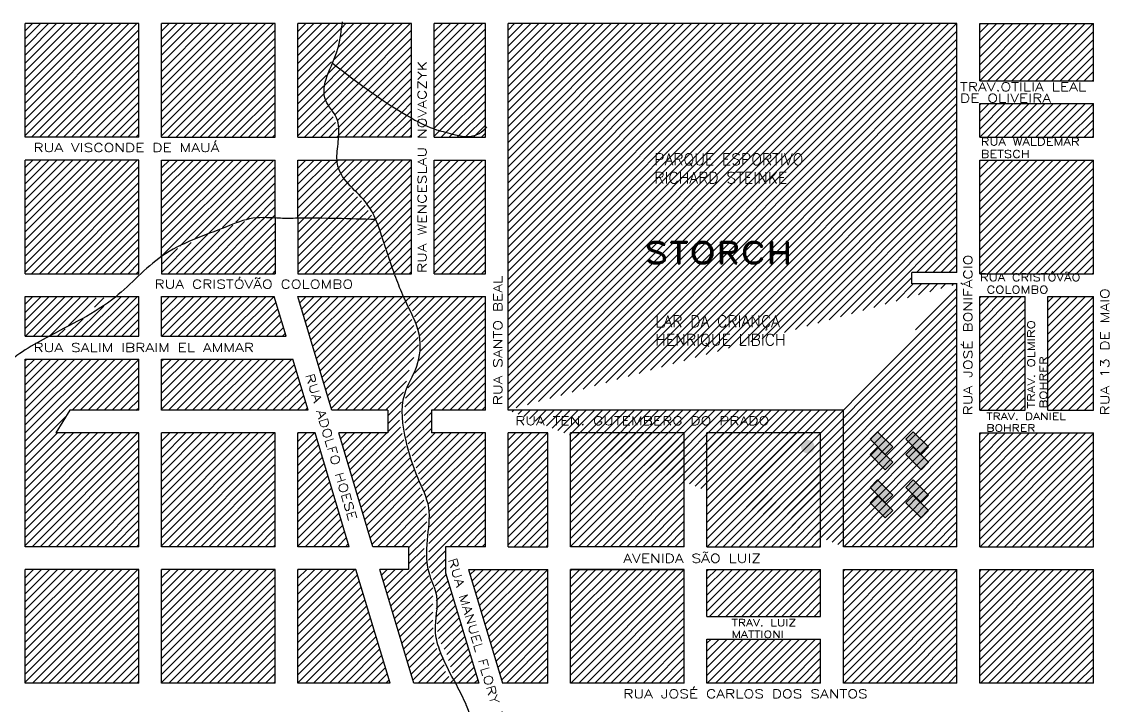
# Model space of a CAD drawing. Extents: x 15348.6 to 15438.1, y 2292.7 to 2368.6.
# Drawn here: x 15385.72 to 15395.29, y 2354.27 to 2360.28 of the extents above; entities that cross this region are included whole.
import ezdxf

# ---------------------------------------------------------------- set-up
doc = ezdxf.new("R2010")
doc.units = 0
doc.header["$LTSCALE"] = 2
doc.header["$MEASUREMENT"] = 0
doc.linetypes.add('DASHDOT2', pattern=[0.5, 0.25, -0.125, 0, -0.125])
doc.layers.get('0').update_dxf_attribs({"linetype": 'CONTINUOUS', "lineweight": 30})
for name, color, linetype, lineweight in [('06', 7, 'CONTINUOUS', 30), ('BOAVISTA', 140, 'CONTINUOUS', 30), ('Hidro', 5, 'CONTINUOUS', 30), ('IMÓVEIS', 7, 'CONTINUOUS', 30), ('NOVOLESTE', 100, 'CONTINUOUS', 30), ('PENHA', 40, 'CONTINUOUS', 30), ('SAOGERALDO', 1, 'CONTINUOUS', 30), ('SAOJOSE', 241, 'CONTINUOUS', 30), ('STORCH', 40, 'CONTINUOUS', 30), ('TANCREDONEVES', 254, 'CONTINUOUS', 30)]:
    doc.layers.add(name, color=color, linetype=linetype, lineweight=lineweight)
doc.styles.get("Standard").update_dxf_attribs({"font": 'romand.shx'})

msp = doc.modelspace()

# ---------------------------------------------------------------- hatches: boundary and pattern name
at = {"layer": 'BOAVISTA', "linetype": 'Continuous'}
h = msp.add_hatch(dxfattribs=at)
h.set_pattern_fill('ANSI31', color=256, scale=0.4, style=0)
h.paths.add_polyline_path([(15387.9453, 2360.2669), (15386.9453, 2360.2669), (15386.9453, 2359.2669), (15387.9453, 2359.2669)])
h.paths.add_polyline_path([(15385.5453, 2360.2669), (15385.0953, 2360.2669), (15385.0953, 2359.2669), (15385.5453, 2359.2669)])
h.paths.add_polyline_path([(15386.7453, 2360.2669), (15385.7453, 2360.2669), (15385.7453, 2359.2669), (15386.7453, 2359.2669)])
h = msp.add_hatch(dxfattribs=at)
h.set_pattern_fill('ANSI31', color=256, scale=0.4, style=0)
h.paths.add_polyline_path([(15388.1453, 2359.2669), (15388.5044, 2359.2669), (15388.4933, 2359.3622), (15388.4461, 2359.4659), (15388.3895, 2359.5791), (15388.3706, 2359.6262), (15388.3706, 2359.7488), (15388.4367, 2359.909), (15388.4839, 2360.0787), (15388.536, 2360.2669), (15388.1453, 2360.2669)])
h = msp.add_hatch(dxfattribs=at)
h.set_pattern_fill('ANSI31', color=256, scale=0.4, style=0)
h.paths.add_polyline_path([(15386.7453, 2359.0669), (15385.7453, 2359.0669), (15385.7453, 2358.0669), (15386.7453, 2358.0669)])
h = msp.add_hatch(dxfattribs=at)
h.set_pattern_fill('ANSI31', color=256, scale=0.4, style=0)
h.paths.add_polyline_path([(15386.9453, 2359.0669), (15387.9453, 2359.0669), (15387.9458, 2358.5421), (15387.7004, 2358.5421), (15387.606, 2358.5232), (15387.4172, 2358.4478), (15387.1717, 2358.3441), (15386.9924, 2358.2498), (15386.9453, 2358.2188)])
h = msp.add_hatch(dxfattribs=at)
h.set_pattern_fill('ANSI31', color=256, scale=0.4, style=0)
h.paths.add_polyline_path([(15388.1453, 2359.0669), (15388.4895, 2359.0669), (15388.5122, 2358.9474), (15388.5783, 2358.872), (15388.6349, 2358.7778), (15388.7199, 2358.6929), (15388.7671, 2358.6175), (15388.824, 2358.5431), (15388.1453, 2358.5544)])
h = msp.add_hatch(dxfattribs=at)
h.set_pattern_fill('ANSI31', color=256, scale=0.4, style=0)
h.paths.add_polyline_path([(15385.7453, 2357.8669), (15386.4888, 2357.8542), (15386.3228, 2357.7516), (15386.2042, 2357.6647), (15386.0619, 2357.57), (15385.9512, 2357.5147), (15385.7453, 2357.5169)])
at = {"layer": 'IMÓVEIS', "linetype": 'Continuous'}
msp.add_hatch(color=256, dxfattribs=at).paths.add_polyline_path([(15392.5724, 2356.5457, 1), (15392.6924, 2356.5457, 1)])
h = msp.add_hatch(color=256, dxfattribs=at)
h.paths.add_polyline_path([(15393.5611, 2356.6774), (15393.4955, 2356.6118), (15393.629, 2356.4786), (15393.6946, 2356.5442)])
h.paths.add_polyline_path([(15393.5611, 2356.542), (15393.4955, 2356.4764), (15393.629, 2356.3431), (15393.6946, 2356.4087)])
h.paths.add_polyline_path([(15393.5611, 2356.2536), (15393.4955, 2356.188), (15393.629, 2356.0548), (15393.6946, 2356.1204)])
h.paths.add_polyline_path([(15393.5611, 2356.1182), (15393.4955, 2356.0526), (15393.629, 2355.9193), (15393.6946, 2355.9849)])
h.paths.add_polyline_path([(15393.2461, 2356.1182), (15393.1805, 2356.0526), (15393.314, 2355.9193), (15393.3796, 2355.9849)])
h.paths.add_polyline_path([(15393.2461, 2356.2536), (15393.1805, 2356.188), (15393.314, 2356.0548), (15393.3796, 2356.1204)])
h.paths.add_polyline_path([(15393.2461, 2356.542), (15393.1805, 2356.4764), (15393.314, 2356.3431), (15393.3796, 2356.4087)])
h.paths.add_polyline_path([(15393.2461, 2356.6774), (15393.1805, 2356.6118), (15393.314, 2356.4786), (15393.3796, 2356.5442)])
h.paths.add_polyline_path([(15393.2574, 2352.9904), (15393.0105, 2352.9904), (15393.0105, 2352.8944), (15393.2574, 2352.8944)])
h = msp.add_hatch(color=256, dxfattribs=at)
h.paths.add_polyline_path([(15393.2461, 2356.6774), (15393.1805, 2356.6118), (15393.314, 2356.4786), (15393.3796, 2356.5442)])
h.paths.add_polyline_path([(15393.2461, 2356.542), (15393.1805, 2356.4764), (15393.314, 2356.3431), (15393.3796, 2356.4087)])
h.paths.add_polyline_path([(15393.2461, 2356.2536), (15393.1805, 2356.188), (15393.314, 2356.0548), (15393.3796, 2356.1204)])
h.paths.add_polyline_path([(15393.2461, 2356.1182), (15393.1805, 2356.0526), (15393.314, 2355.9193), (15393.3796, 2355.9849)])
h.paths.add_polyline_path([(15393.5611, 2356.1182), (15393.4955, 2356.0526), (15393.629, 2355.9193), (15393.6946, 2355.9849)])
h.paths.add_polyline_path([(15393.5611, 2356.2536), (15393.4955, 2356.188), (15393.629, 2356.0548), (15393.6946, 2356.1204)])
h.paths.add_polyline_path([(15393.5611, 2356.542), (15393.4955, 2356.4764), (15393.629, 2356.3431), (15393.6946, 2356.4087)])
h.paths.add_polyline_path([(15393.5611, 2356.6774), (15393.4955, 2356.6118), (15393.629, 2356.4786), (15393.6946, 2356.5442)])
at = {"layer": 'SAOJOSE', "linetype": 'Continuous'}
h = msp.add_hatch(dxfattribs=at)
h.set_pattern_fill('ANSI31', color=256, scale=0.4, style=0)
h.paths.add_polyline_path([(15386.9453, 2358.0669), (15387.9453, 2358.0669), (15387.9453, 2358.5563), (15387.8561, 2358.5522), (15387.7662, 2358.5466), (15387.637, 2358.5185), (15387.4796, 2358.4568), (15387.3448, 2358.4119), (15387.2042, 2358.3389), (15387.0413, 2358.2715), (15386.9453, 2358.2188)])
h = msp.add_hatch(dxfattribs=at)
h.set_pattern_fill('ANSI31', color=256, scale=0.4, style=0)
h.paths.add_polyline_path([(15388.1453, 2358.0669), (15388.1453, 2358.5544), (15388.8306, 2358.543), (15388.8845, 2358.3445), (15388.9576, 2358.1425), (15388.9951, 2358.0669)])
h = msp.add_hatch(dxfattribs=at)
h.set_pattern_fill('ANSI31', color=256, scale=0.4, style=0)
h.paths.add_polyline_path([(15386.7453, 2357.5169), (15386.7453, 2357.8669), (15386.5449, 2357.8669), (15386.395, 2357.7496), (15386.2152, 2357.6486), (15386.041, 2357.5532), (15385.9547, 2357.5169)])
h = msp.add_hatch(dxfattribs=at)
h.set_pattern_fill('ANSI31', color=256, scale=0.4, style=0)
h.paths.add_polyline_path([(15388.0415, 2357.5169), (15387.9365, 2357.8669), (15386.9453, 2357.8669), (15386.9453, 2357.5169)])
h = msp.add_hatch(dxfattribs=at)
h.set_pattern_fill('ANSI31', color=256, scale=0.4, style=0)
h.paths.add_polyline_path([(15389.1653, 2354.4669), (15388.8653, 2355.4669), (15389.1195, 2355.4669), (15389.1195, 2355.6669), (15388.8053, 2355.6669), (15388.5053, 2356.6669), (15388.9371, 2356.6669), (15388.9371, 2356.8669), (15388.4453, 2356.8669), (15388.1453, 2357.8669), (15389.0737, 2357.8669), (15389.2171, 2357.467), (15389.127, 2357.223), (15389.0627, 2356.979), (15389.037, 2356.7606), (15389.1013, 2356.5166), (15389.2042, 2356.2469), (15389.2685, 2356.0285), (15389.2814, 2355.913), (15389.2556, 2355.6432), (15389.2942, 2355.4249), (15389.3328, 2355.3093), (15389.3328, 2355.1423), (15389.3328, 2354.9882), (15389.3457, 2354.8084), (15389.4228, 2354.68), (15389.4486, 2354.5515), (15389.5307, 2354.4705)])
h = msp.add_hatch(dxfattribs=at)
h.set_pattern_fill('ANSI31', color=256, scale=0.4, style=0)
h.paths.add_polyline_path([(15386.7453, 2356.6669), (15386.0154, 2356.6669), (15386.139, 2356.8669), (15386.7453, 2356.8669), (15386.7453, 2357.3169), (15385.7453, 2357.3169), (15385.7453, 2355.6669), (15386.7453, 2355.6669)])
h = msp.add_hatch(dxfattribs=at)
h.set_pattern_fill('ANSI31', color=256, scale=0.4, style=0)
h.paths.add_polyline_path([(15388.2365, 2356.8669), (15388.1015, 2357.3169), (15386.9453, 2357.3169), (15386.9453, 2356.8669)])
h = msp.add_hatch(dxfattribs=at)
h.set_pattern_fill('ANSI31', color=256, scale=0.4, style=0)
h.paths.add_polyline_path([(15387.9453, 2356.6669), (15386.9453, 2356.6669), (15386.9453, 2355.6669), (15387.9453, 2355.6669)])
h.paths.add_polyline_path([(15387.9453, 2355.4669), (15386.9453, 2355.4669), (15386.9453, 2354.4669), (15387.9453, 2354.4669)])
h.paths.add_polyline_path([(15386.7453, 2355.4669), (15385.7453, 2355.4669), (15385.7453, 2354.4669), (15386.7453, 2354.4669)])
h.paths.add_polyline_path([(15388.9565, 2354.4669), (15388.6565, 2355.4669), (15388.1453, 2355.4669), (15388.1453, 2354.4669)])
h = msp.add_hatch(dxfattribs=at)
h.set_pattern_fill('ANSI31', color=256, scale=0.4, style=0)
h.paths.add_polyline_path([(15388.5965, 2355.6669), (15388.1453, 2355.6669), (15388.1453, 2356.6669), (15388.2965, 2356.6669)])
at = {"layer": 'STORCH', "linetype": 'Continuous'}
h = msp.add_hatch(dxfattribs=at)
h.set_pattern_fill('ANSI31', color=256, scale=0.4, style=0)
edge = h.paths.add_edge_path()
edge.add_line((15393.9453, 2360.2669), (15389.9953, 2360.2669))
edge.add_line((15393.9453, 2358.0769), (15393.9453, 2360.2669))
edge.add_line((15389.9953, 2356.8669), (15389.9953, 2360.2669))
edge.add_line((15393.9467, 2357.9769), (15393.5467, 2357.9769))
edge.add_line((15393.5467, 2357.9769), (15393.5467, 2357.9789))
edge.add_line((15393.5467, 2357.9789), (15393.5467, 2358.0769))
edge.add_line((15393.9453, 2358.0769), (15393.5467, 2358.0769))
edge.add_line((15393.9453, 2355.6669), (15393.9453, 2357.9769))
edge.add_line((15392.9453, 2356.8669), (15389.9953, 2356.8669))
edge.add_line((15392.9453, 2355.6669), (15392.9453, 2356.8669))
edge.add_line((15393.9453, 2355.6669), (15392.9453, 2355.6669))
h = msp.add_hatch(dxfattribs=at)
h.set_pattern_fill('ANSI31', color=256, scale=0.4, style=0)
h.paths.add_polyline_path([(15389.7365, 2354.4669), (15389.5326, 2354.4669), (15389.4509, 2354.733), (15389.3921, 2354.8358), (15389.3774, 2354.8798), (15389.3627, 2355.0853), (15389.359, 2355.2981), (15389.3223, 2355.4302), (15389.3002, 2355.4889), (15389.2929, 2355.511), (15389.3002, 2355.7385), (15389.3076, 2355.9513), (15389.3076, 2355.966), (15389.2341, 2356.2302), (15389.1386, 2356.4944), (15389.1018, 2356.6118), (15389.0871, 2356.7439), (15389.0798, 2356.832), (15389.0945, 2357.003), (15389.1239, 2357.0984), (15389.19, 2357.2305), (15389.2121, 2357.3479), (15389.2341, 2357.4653), (15389.19, 2357.5974), (15389.1606, 2357.7295), (15389.0737, 2357.8669), (15389.7953, 2357.8669), (15389.7953, 2356.8669), (15389.321, 2356.8669), (15389.321, 2356.6669), (15389.7953, 2356.6669), (15389.7953, 2355.6669), (15389.4453, 2355.6669), (15389.4453, 2355.4375)])
h = msp.add_hatch(dxfattribs=at)
h.set_pattern_fill('ANSI31', color=256, scale=0.4, style=0)
h.paths.add_polyline_path([(15394.7453, 2357.8669), (15395.1453, 2357.8669), (15395.1453, 2356.8669), (15394.7453, 2356.8669)])
h.paths.add_polyline_path([(15394.5453, 2356.8669), (15394.5453, 2357.8669), (15394.1453, 2357.8669), (15394.1453, 2356.8669)])
h = msp.add_hatch(dxfattribs=at)
h.set_pattern_fill('ANSI31', color=256, scale=0.4, style=0)
h.paths.add_polyline_path([(15391.5453, 2356.6669), (15390.5453, 2356.6669), (15390.5453, 2355.6669), (15391.5453, 2355.6669)])
h.paths.add_polyline_path([(15390.3453, 2356.6669), (15389.9953, 2356.6669), (15389.9953, 2355.6669), (15390.3453, 2355.6669)])
h.paths.add_polyline_path([(15392.7453, 2356.6669), (15391.7453, 2356.6669), (15391.7453, 2355.6669), (15392.7453, 2355.6669)])
h = msp.add_hatch(dxfattribs=at)
h.set_pattern_fill('ANSI31', color=256, scale=0.4, style=0)
h.paths.add_polyline_path([(15394.1453, 2356.6669), (15395.1453, 2356.6669), (15395.1453, 2355.6669), (15394.1453, 2355.6669)])
h = msp.add_hatch(dxfattribs=at)
h.set_pattern_fill('ANSI31', color=256, scale=0.4, style=0)
h.paths.add_polyline_path([(15389.6453, 2355.4669), (15390.3453, 2355.4669), (15390.3453, 2354.4669), (15389.9453, 2354.4669)])
h = msp.add_hatch(dxfattribs=at)
h.set_pattern_fill('ANSI31', color=256, scale=0.4, style=0)
h.paths.add_polyline_path([(15390.5453, 2355.4669), (15391.5453, 2355.4669)])
edge = h.paths.add_edge_path()
edge.add_line((15391.5453, 2354.4669), (15390.5453, 2354.4669))
edge.add_line((15390.5453, 2354.4669), (15390.5453, 2355.4669))
edge.add_line((15391.5453, 2354.4669), (15391.5453, 2355.4669))
h = msp.add_hatch(dxfattribs=at)
h.set_pattern_fill('ANSI31', color=256, scale=0.4, style=0)
h.paths.add_polyline_path([(15394.1453, 2355.4669), (15395.1453, 2355.4669), (15395.1453, 2354.4669), (15394.1453, 2354.4669)])
h.paths.add_polyline_path([(15392.9453, 2355.4669), (15393.9453, 2355.4669), (15393.9453, 2354.4669), (15392.9453, 2354.4669)])
h.paths.add_polyline_path([(15392.7453, 2355.0531), (15392.7453, 2355.4669), (15391.7453, 2355.4669), (15391.7453, 2355.0531)])
h.paths.add_polyline_path([(15391.7453, 2354.8531), (15392.7453, 2354.8531), (15392.7453, 2354.4669), (15391.7453, 2354.4669)])
at = {"layer": 'TANCREDONEVES'}
h = msp.add_hatch(dxfattribs=at)
h.set_pattern_fill('ANSI31', color=256, scale=0.4, style=0)
edge = h.paths.add_edge_path()
edge.add_line((15389.1453, 2360.2669), (15388.536, 2360.2669))
edge.add_spline(control_points=[(15388.536, 2360.2669), (15388.5257, 2360.1962), (15388.5143, 2360.0781), (15388.4669, 2359.9611), (15388.4491, 2359.9186)], knot_values=[1471.676007, 1471.676007, 1471.676007, 1471.676007, 1493.054726, 1505.537704, 1505.537704, 1505.537704, 1505.537704], degree=3, periodic=0)
edge.add_spline(control_points=[(15388.4491, 2359.9186), (15388.6732, 2359.7471), (15388.8972, 2359.5757), (15389.1453, 2359.4354)], knot_values=[0, 0, 0, 0, 0.847491, 0.847491, 0.847491, 0.847491], degree=3, periodic=0)
edge.add_line((15389.1453, 2359.4354), (15389.1453, 2360.2669))
edge = h.paths.add_edge_path()
edge.add_line((15389.7953, 2360.2669), (15389.3453, 2360.2669))
edge.add_line((15389.3453, 2360.2669), (15389.3453, 2359.3401))
edge.add_spline(control_points=[(15389.3453, 2359.3401), (15389.3521, 2359.3377), (15389.378, 2359.3291), (15389.5052, 2359.2953), (15389.6826, 2359.2386), (15389.7783, 2359.3278), (15389.7953, 2359.3449)], knot_values=[1.068601, 1.068601, 1.068601, 1.068601, 1.090592, 1.151367, 1.46906, 1.539538, 1.539538, 1.539538, 1.539538], degree=3, periodic=0)
edge.add_line((15389.7953, 2359.3449), (15389.7953, 2360.2669))
edge = h.paths.add_edge_path(flags=16)
edge.add_spline(control_points=[(15389.7953, 2359.3449), (15389.7783, 2359.3278), (15389.6826, 2359.2386), (15389.5052, 2359.2953), (15389.378, 2359.3291), (15389.3521, 2359.3377), (15389.3453, 2359.3401)], knot_values=[1.068601, 1.068601, 1.068601, 1.068601, 1.139079, 1.456772, 1.517547, 1.539538, 1.539538, 1.539538, 1.539538], degree=3, periodic=0)
edge.add_line((15389.3453, 2359.3401), (15389.3453, 2359.2669))
edge.add_line((15389.3453, 2359.2669), (15389.7953, 2359.2669))
edge.add_line((15389.7953, 2359.2669), (15389.7953, 2359.3449))
h.paths.add_polyline_path([(15389.7953, 2359.0669), (15389.3453, 2359.0669), (15389.3453, 2358.0669), (15389.7953, 2358.0669)])
edge = h.paths.add_edge_path()
edge.add_line((15389.1453, 2359.0669), (15388.4895, 2359.0669))
edge.add_spline(control_points=[(15388.4895, 2359.0669), (15388.4904, 2359.0486), (15388.51, 2358.8964), (15388.7201, 2358.7602), (15388.8104, 2358.5896), (15388.8306, 2358.543)], knot_values=[1319.142582, 1319.142582, 1319.142582, 1319.142582, 1324.789814, 1367.288102, 1382.518771, 1382.518771, 1382.518771, 1382.518771], degree=3, periodic=0)
edge.add_spline(control_points=[(15388.8306, 2358.543), (15388.8515, 2358.4946), (15388.9003, 2358.3502), (15388.952, 2358.1906), (15388.9897, 2358.082), (15388.9951, 2358.0669)], knot_values=[1268.787209, 1268.787209, 1268.787209, 1268.787209, 1284.582618, 1314.31072, 1319.142582, 1319.142582, 1319.142582, 1319.142582], degree=3, periodic=0)
edge.add_line((15388.9951, 2358.0669), (15389.1453, 2358.0669))
edge.add_line((15389.1453, 2358.0669), (15389.1453, 2359.0669))
h = msp.add_hatch(dxfattribs=at)
h.set_pattern_fill('ANSI31', color=256, scale=0.4, style=0)
h.paths.add_polyline_path([(15395.1453, 2360.2669), (15394.1453, 2360.2669), (15394.1453, 2359.7627), (15395.1453, 2359.7627)])
h.paths.add_polyline_path([(15395.1453, 2359.5627), (15394.1453, 2359.5627), (15394.1453, 2359.2669), (15395.1453, 2359.2669)])
h.paths.add_polyline_path([(15395.1453, 2359.0669), (15394.1453, 2359.0669), (15394.1453, 2358.0669), (15395.1453, 2358.0669)])
h.paths.add_polyline_path([(15394.1263, 2358.0842), (15395.1686, 2358.0842), (15395.1686, 2357.8656), (15394.1263, 2357.8656)], flags=9)
h = msp.add_hatch(dxfattribs=at)
h.set_pattern_fill('ANSI31', color=256, scale=0.4, style=0)
edge = h.paths.add_edge_path()
edge.add_spline(control_points=[(15389.1453, 2359.4354), (15388.8972, 2359.5757), (15388.6732, 2359.7471), (15388.4491, 2359.9186)], knot_values=[0, 0, 0, 0, 0.847491, 0.847491, 0.847491, 0.847491], degree=3, periodic=0)
edge.add_spline(control_points=[(15388.4491, 2359.9186), (15388.3998, 2359.8009), (15388.3213, 2359.6292), (15388.507, 2359.4455), (15388.5091, 2359.3264), (15388.5044, 2359.2669)], knot_values=[1402.01545, 1402.01545, 1402.01545, 1402.01545, 1436.563635, 1454.50423, 1471.676007, 1471.676007, 1471.676007, 1471.676007], degree=3, periodic=0)
edge.add_line((15388.5044, 2359.2669), (15389.1453, 2359.2669))
edge.add_line((15389.1453, 2359.2669), (15389.1453, 2359.4354))

# ---------------------------------------------------------------- linework, layer by layer
at = {"color": 7, "linetype": 'Continuous'}
for p, q in [((15385.7453, 2359.2669), (15385.7453, 2360.2669)), ((15386.7453, 2360.2669), (15385.7453, 2360.2669)), ((15386.7453, 2359.2669), (15386.7453, 2360.2669)), ((15386.9453, 2359.2669), (15386.9453, 2360.2669)), ((15387.9453, 2360.2669), (15386.9453, 2360.2669)), ((15387.9453, 2359.2669), (15387.9453, 2360.2669)), ((15388.1453, 2359.2669), (15388.1453, 2360.2669)), ((15388.536, 2360.2669), (15388.1453, 2360.2669)), ((15389.1453, 2359.2669), (15389.1453, 2360.2669)), ((15389.3453, 2359.2669), (15389.3453, 2360.2669)), ((15389.7953, 2360.2669), (15389.3453, 2360.2669)), ((15389.7953, 2359.2669), (15389.7953, 2360.2669)), ((15389.9953, 2356.8669), (15389.9953, 2360.2669)), ((15393.9453, 2360.2669), (15389.9953, 2360.2669)), ((15393.9453, 2358.0769), (15393.9453, 2360.2669)), ((15394.1453, 2360.2669), (15395.1453, 2360.2669)), ((15394.1453, 2359.7627), (15394.1453, 2360.2669)), ((15395.1453, 2359.7627), (15395.1453, 2360.2669)), ((15394.1453, 2359.7627), (15395.1501, 2359.7627)), ((15394.1453, 2359.2669), (15394.1453, 2359.5627)), ((15394.1453, 2359.5627), (15395.1453, 2359.5627)), ((15395.1453, 2359.2669), (15395.1453, 2359.5627)), ((15386.7453, 2359.2669), (15385.7453, 2359.2669)), ((15386.9453, 2359.2669), (15387.9453, 2359.2669)), ((15388.1453, 2359.2669), (15388.5044, 2359.2669)), ((15389.1453, 2359.2669), (15388.5039, 2359.2669)), ((15389.3453, 2359.2669), (15389.7953, 2359.2669)), ((15394.1453, 2359.2669), (15395.1453, 2359.2669)), ((15385.7453, 2358.0669), (15385.7453, 2359.0669)), ((15386.7453, 2359.0669), (15385.7453, 2359.0669)), ((15386.7453, 2358.0669), (15386.7453, 2359.0669)), ((15386.9453, 2358.2188), (15386.9453, 2359.0669)), ((15386.9453, 2359.0669), (15387.9453, 2359.0669)), ((15387.9453, 2358.5563), (15387.9453, 2359.0669)), ((15388.1453, 2358.5544), (15388.1453, 2359.0669)), ((15388.1453, 2359.0669), (15388.4895, 2359.0669)), ((15389.1453, 2359.0669), (15388.4895, 2359.0669)), ((15389.1453, 2358.0669), (15389.1453, 2359.0669)), ((15389.3453, 2358.0669), (15389.3453, 2359.0669)), ((15389.3453, 2359.0669), (15389.7953, 2359.0669)), ((15389.7953, 2358.0669), (15389.7953, 2359.0669)), ((15394.1453, 2358.0669), (15394.1453, 2359.0669)), ((15394.1453, 2359.0669), (15395.1453, 2359.0669)), ((15395.1453, 2358.0669), (15395.1453, 2359.0669)), ((15387.9453, 2358.5563), (15387.9453, 2358.0669)), ((15388.1453, 2358.5544), (15388.1453, 2358.0669)), ((15386.9453, 2358.2188), (15386.9453, 2358.0669)), ((15385.7453, 2358.0669), (15386.7453, 2358.0669)), ((15386.9453, 2358.0669), (15387.9453, 2358.0669)), ((15388.1453, 2358.0669), (15388.9722, 2358.0669)), ((15388.982, 2358.0669), (15389.1453, 2358.0669)), ((15389.3453, 2358.0669), (15389.7953, 2358.0669)), ((15393.9453, 2358.0769), (15393.5467, 2358.0769)), ((15393.5467, 2357.9789), (15393.5467, 2358.0769)), ((15394.1453, 2358.0669), (15395.1453, 2358.0669)), ((15393.5467, 2357.9769), (15393.5467, 2357.9789)), ((15393.9467, 2357.9769), (15393.5467, 2357.9769)), ((15393.9453, 2355.6669), (15393.9453, 2357.9769)), ((15385.7453, 2357.8669), (15386.5449, 2357.8669)), ((15385.7453, 2357.5169), (15385.7453, 2357.8669)), ((15386.5449, 2357.8669), (15386.7453, 2357.8669)), ((15386.7453, 2357.5169), (15386.7453, 2357.8669)), ((15386.9453, 2357.5169), (15386.9453, 2357.8669)), ((15386.9453, 2357.8669), (15387.9365, 2357.8669)), ((15388.0415, 2357.5169), (15387.9365, 2357.8669)), ((15388.4453, 2356.8669), (15388.1453, 2357.8669)), ((15388.1453, 2357.8669), (15389.0608, 2357.8669)), ((15389.0628, 2357.8669), (15389.7953, 2357.8669)), ((15389.7953, 2356.8669), (15389.7953, 2357.8669)), ((15394.1453, 2356.8669), (15394.1453, 2357.8669)), ((15394.1453, 2357.8669), (15394.5453, 2357.8669)), ((15394.5453, 2356.8669), (15394.5453, 2357.8669)), ((15394.7453, 2356.8669), (15394.7453, 2357.8669)), ((15394.7453, 2357.8669), (15395.1453, 2357.8669)), ((15395.1453, 2356.8669), (15395.1453, 2357.8669)), ((15385.7453, 2357.5169), (15385.9547, 2357.5169)), ((15385.9547, 2357.5169), (15386.7453, 2357.5169)), ((15386.9453, 2357.5169), (15388.0415, 2357.5169)), ((15385.7453, 2355.6669), (15385.7453, 2357.3169)), ((15385.7453, 2357.3169), (15386.7453, 2357.3169)), ((15386.7453, 2356.8669), (15386.7453, 2357.3169)), ((15386.9453, 2356.8669), (15386.9453, 2357.3169)), ((15386.9453, 2357.3169), (15388.1015, 2357.3169)), ((15388.2365, 2356.8669), (15388.1015, 2357.3169)), ((15386.139, 2356.8669), (15386.0154, 2356.6669)), ((15386.7453, 2356.8669), (15386.139, 2356.8669)), ((15388.2365, 2356.8669), (15386.9453, 2356.8669)), ((15388.9371, 2356.8669), (15388.4453, 2356.8669)), ((15388.9371, 2356.8669), (15388.9371, 2356.6669)), ((15389.321, 2356.8669), (15389.321, 2356.6669)), ((15389.7953, 2356.8669), (15389.321, 2356.8669)), ((15392.9453, 2356.8669), (15389.9953, 2356.8669)), ((15392.9453, 2355.6669), (15392.9453, 2356.8669)), ((15394.1453, 2356.8669), (15394.5453, 2356.8669)), ((15394.7453, 2356.8669), (15395.1453, 2356.8669)), ((15386.7453, 2356.6669), (15386.0154, 2356.6669)), ((15386.7453, 2355.6669), (15386.7453, 2356.6669)), ((15386.9453, 2355.6669), (15386.9453, 2356.6669)), ((15387.9453, 2356.6669), (15386.9453, 2356.6669)), ((15387.9453, 2355.6669), (15387.9453, 2356.6669)), ((15388.1453, 2355.6669), (15388.1453, 2356.6669)), ((15388.2965, 2356.6669), (15388.1453, 2356.6669)), ((15388.5965, 2355.6669), (15388.2965, 2356.6669)), ((15388.8053, 2355.6669), (15388.5053, 2356.6669)), ((15388.9371, 2356.6669), (15388.5053, 2356.6669)), ((15389.7953, 2356.6669), (15389.321, 2356.6669)), ((15389.7953, 2355.6669), (15389.7953, 2356.6669)), ((15389.9953, 2355.6669), (15389.9953, 2356.6669)), ((15390.3453, 2356.6669), (15389.9953, 2356.6669)), ((15390.3453, 2355.6669), (15390.3453, 2356.6669)), ((15390.5453, 2355.6669), (15390.5453, 2356.6669)), ((15391.5453, 2356.6669), (15390.5453, 2356.6669)), ((15391.5453, 2355.6669), (15391.5453, 2356.6669)), ((15391.7453, 2355.6669), (15391.7453, 2356.6669)), ((15392.7453, 2356.6669), (15391.7453, 2356.6669)), ((15392.7453, 2355.6669), (15392.7453, 2356.6669)), ((15394.1453, 2355.6669), (15394.1453, 2356.6669)), ((15394.1453, 2356.6669), (15395.1453, 2356.6669)), ((15395.1453, 2355.6669), (15395.1453, 2356.6669)), ((15386.7453, 2355.6669), (15385.7453, 2355.6669)), ((15387.9453, 2355.6669), (15386.9453, 2355.6669)), ((15388.5965, 2355.6669), (15388.1453, 2355.6669)), ((15389.1195, 2355.6669), (15388.8053, 2355.6669)), ((15389.1195, 2355.6669), (15389.1195, 2355.4669)), ((15389.7953, 2355.6669), (15389.4453, 2355.6669)), ((15389.4453, 2355.6669), (15389.4453, 2355.4375)), ((15389.9953, 2355.6669), (15390.3453, 2355.6669)), ((15391.5453, 2355.6669), (15390.5453, 2355.6669)), ((15391.7453, 2355.6669), (15392.7453, 2355.6669)), ((15393.9453, 2355.6669), (15392.9453, 2355.6669)), ((15394.1453, 2355.6669), (15395.1453, 2355.6669)), ((15385.7453, 2354.4669), (15385.7453, 2355.4669)), ((15386.7453, 2355.4669), (15385.7453, 2355.4669)), ((15386.7453, 2354.4669), (15386.7453, 2355.4669)), ((15386.9453, 2354.4669), (15386.9453, 2355.4669)), ((15387.9453, 2355.4669), (15386.9453, 2355.4669)), ((15387.9453, 2354.4669), (15387.9453, 2355.4669)), ((15388.1453, 2354.4669), (15388.1453, 2355.4669)), ((15388.6565, 2355.4669), (15388.1453, 2355.4669)), ((15388.9565, 2354.4669), (15388.6565, 2355.4669)), ((15389.1653, 2354.4669), (15388.8653, 2355.4669)), ((15389.1195, 2355.4669), (15388.8653, 2355.4669)), ((15389.4453, 2355.4375), (15389.7365, 2354.4669)), ((15389.6453, 2355.4669), (15389.9453, 2354.4669)), ((15389.6453, 2355.4669), (15390.3453, 2355.4669)), ((15390.3453, 2354.4669), (15390.3453, 2355.4669)), ((15390.5453, 2354.4669), (15390.5453, 2355.4669)), ((15391.5453, 2355.4669), (15390.5453, 2355.4669)), ((15390.5453, 2355.4669), (15391.5453, 2355.4669)), ((15391.5453, 2354.4669), (15391.5453, 2355.4669)), ((15391.7453, 2355.4669), (15392.7453, 2355.4669)), ((15391.7453, 2355.0531), (15391.7453, 2355.4669)), ((15392.7453, 2355.0531), (15392.7453, 2355.4669)), ((15392.9453, 2354.4669), (15392.9453, 2355.4669)), ((15392.9453, 2355.4669), (15393.9453, 2355.4669)), ((15393.9453, 2354.4669), (15393.9453, 2355.4669)), ((15394.1453, 2354.4669), (15394.1453, 2355.4669)), ((15394.1453, 2355.4669), (15395.1453, 2355.4669)), ((15395.1453, 2354.4669), (15395.1453, 2355.4669)), ((15391.7453, 2355.0531), (15392.7453, 2355.0531)), ((15391.7453, 2354.4669), (15391.7453, 2354.8531)), ((15391.7453, 2354.8531), (15392.7453, 2354.8531)), ((15392.7453, 2354.4669), (15392.7453, 2354.8531)), ((15386.7453, 2354.4669), (15385.7453, 2354.4669)), ((15387.9453, 2354.4669), (15386.9453, 2354.4669)), ((15388.9565, 2354.4669), (15388.1453, 2354.4669)), ((15389.5135, 2354.4669), (15389.1653, 2354.4669)), ((15389.7365, 2354.4669), (15389.5135, 2354.4669)), ((15390.3453, 2354.4669), (15389.9453, 2354.4669)), ((15391.5453, 2354.4669), (15390.5453, 2354.4669)), ((15392.7453, 2354.4669), (15391.7453, 2354.4669)), ((15393.9453, 2354.4669), (15392.9453, 2354.4669)), ((15395.1453, 2354.4669), (15394.1453, 2354.4669))]:
    msp.add_line(p, q, dxfattribs=at)
at = {"color": 7, "linetype": 'DASHDOT2'}
for p, q in [((15389.1453, 2360.2669), (15388.5386, 2360.2669)), ((15388.1453, 2358.5544), (15388.1453, 2358.0669))]:
    msp.add_line(p, q, dxfattribs=at)
at = {"layer": 'Hidro', "linetype": 'Continuous'}
for points, knots in [([(15388.5029, 2359.2499), (15388.5091, 2359.3153), (15388.5114, 2359.4412), (15388.288, 2359.6621), (15388.5066, 2359.9631), (15388.5267, 2360.2072), (15388.5384, 2360.2825)], [1400.385066, 1400.385066, 1400.385066, 1400.385066, 1419.187227, 1437.127822, 1484.158985, 1507.119541, 1507.119541, 1507.119541, 1507.119541]), ([(15388.9989, 2358.0561), (15388.9922, 2358.0748), (15388.9531, 2358.187), (15388.8847, 2358.3984), (15388.7724, 2358.7263), (15388.5043, 2358.9001), (15388.4892, 2359.0596), (15388.489, 2359.084)], [1267.636917, 1267.636917, 1267.636917, 1267.636917, 1273.619071, 1303.347172, 1334.373251, 1376.871539, 1384.259676, 1384.259676, 1384.259676, 1384.259676]), ([(15389.5427, 2354.448), (15389.4878, 2354.5511), (15389.4017, 2354.7021), (15389.3324, 2354.9723), (15389.4052, 2355.1994), (15389.277, 2355.4485), (15389.2742, 2355.7153), (15389.3279, 2356.0111), (15389.184, 2356.289), (15389.0824, 2356.6103), (15389.0332, 2356.9742), (15389.212, 2357.2469), (15389.2421, 2357.5567), (15389.1268, 2357.7497), (15389.0738, 2357.8665), (15389.0684, 2357.8788)], [892.138602, 892.138602, 892.138602, 892.138602, 927.134393, 943.958414, 974.53056, 993.110565, 1024.922206, 1053.146245, 1080.655194, 1115.21592, 1156.357131, 1183.206764, 1210.333446, 1244.595028, 1248.590845, 1248.590845, 1248.590845, 1248.590845]), ([(15390.3672, 2352.8608), (15390.2758, 2352.8483), (15390.1376, 2352.8516), (15389.8715, 2352.8834), (15390.004, 2353.2289), (15389.753, 2353.6277), (15389.7249, 2354.0367), (15389.6263, 2354.2757), (15389.6252, 2354.2784)], [688.49287, 688.49287, 688.49287, 688.49287, 717.064412, 730.474464, 756.324102, 795.385329, 872.377469, 873.244609, 873.244609, 873.244609, 873.244609])]:
    msp.add_open_spline(points, degree=3, knots=knots, dxfattribs=at)
for points in [[(15388.4491, 2359.9186), (15389.1489, 2359.4334), (15389.3659, 2359.3333), (15389.4244, 2359.3166), (15389.7416, 2359.2999), (15389.8084, 2359.3583)], [(15388.8306, 2358.543), (15388.142, 2358.5544), (15387.9918, 2358.5544), (15387.7497, 2358.5544), (15387.5159, 2358.4793), (15386.9482, 2358.2208), (15386.5391, 2357.8622), (15385.9296, 2357.5036), (15385.5456, 2357.2309), (15385.3093, 2356.5387), (15385.2091, 2356.2051), (15384.9587, 2356.105), (15384.5329, 2356.055), (15383.9735, 2355.9049), (15383.8984, 2355.6797), (15383.8566, 2355.3544), (15383.5194, 2354.9992), (15383.0351, 2354.8741), (15382.6678, 2354.8574), (15382.0416, 2354.6823), (15381.883, 2354.5239), (15381.8579, 2354.4488), (15381.5323, 2354.1903), (15381.3988, 2354.1486)]]:
    msp.add_spline(points, degree=3, dxfattribs=at)
for points in [[(15388.489, 2359.084), (15388.4885, 2359.1372), (15388.4976, 2359.1939), (15388.5029, 2359.2499)], [(15389.0684, 2357.8788), (15389.0429, 2357.9368), (15389.0204, 2357.9957), (15388.9993, 2358.055)], [(15389.6252, 2354.2784), (15389.601, 2354.3363), (15389.5724, 2354.3923), (15389.5427, 2354.448)]]:
    msp.add_open_spline(points, degree=3, dxfattribs=at)
at = {"layer": 'IMÓVEIS', "linetype": 'Continuous'}
for p, q in [((15393.1805, 2356.6118), (15393.2461, 2356.6774)), ((15393.314, 2356.4786), (15393.1805, 2356.6118)), ((15393.3796, 2356.5442), (15393.2461, 2356.6774)), ((15393.4955, 2356.6118), (15393.5611, 2356.6774)), ((15393.629, 2356.4786), (15393.4955, 2356.6118)), ((15393.6946, 2356.5442), (15393.5611, 2356.6774)), ((15393.1805, 2356.4764), (15393.2461, 2356.542)), ((15393.3796, 2356.4087), (15393.2461, 2356.542)), ((15393.314, 2356.4786), (15393.3796, 2356.5442)), ((15393.4955, 2356.4764), (15393.5611, 2356.542)), ((15393.6946, 2356.4087), (15393.5611, 2356.542)), ((15393.629, 2356.4786), (15393.6946, 2356.5442)), ((15393.314, 2356.3431), (15393.1805, 2356.4764)), ((15393.314, 2356.3431), (15393.3796, 2356.4087)), ((15393.629, 2356.3431), (15393.4955, 2356.4764)), ((15393.629, 2356.3431), (15393.6946, 2356.4087)), ((15393.1805, 2356.188), (15393.2461, 2356.2536)), ((15393.3796, 2356.1204), (15393.2461, 2356.2536)), ((15393.4955, 2356.188), (15393.5611, 2356.2536)), ((15393.6946, 2356.1204), (15393.5611, 2356.2536)), ((15393.314, 2356.0548), (15393.1805, 2356.188)), ((15393.1805, 2356.0526), (15393.2461, 2356.1182)), ((15393.3796, 2355.9849), (15393.2461, 2356.1182)), ((15393.314, 2356.0548), (15393.3796, 2356.1204)), ((15393.629, 2356.0548), (15393.4955, 2356.188)), ((15393.4955, 2356.0526), (15393.5611, 2356.1182)), ((15393.6946, 2355.9849), (15393.5611, 2356.1182)), ((15393.629, 2356.0548), (15393.6946, 2356.1204)), ((15393.314, 2355.9193), (15393.1805, 2356.0526)), ((15393.629, 2355.9193), (15393.4955, 2356.0526)), ((15393.314, 2355.9193), (15393.3796, 2355.9849)), ((15393.629, 2355.9193), (15393.6946, 2355.9849))]:
    msp.add_line(p, q, dxfattribs=at)
at = {"layer": 'NOVOLESTE', "color": 30, "linetype": 'Continuous'}
for p, q in [((15388.9722, 2358.0669), (15388.982, 2358.0669)), ((15389.5206, 2354.4669), (15389.5135, 2354.4669))]:
    msp.add_line(p, q, dxfattribs=at)
at = {"layer": 'PENHA', "linetype": 'Continuous'}
msp.add_line((15389.1453, 2360.2669), (15388.5386, 2360.2669), dxfattribs=at)

# ---------------------------------------------------------------- texts
at = {"linetype": 'Continuous'}
for s, p in [('PARQUE ESPORTIVO', (15391.2818, 2359.023)), ('RICHARD STEINKE', (15391.2818, 2358.8611)), ('LAR DA CRIANÇA', (15391.2898, 2357.5984)), ('HENRIQUE LIBICH', (15391.2898, 2357.4365))]:
    msp.add_text(s, height=0.1, dxfattribs=at).set_placement(p)
at = {"linetype": 'Continuous', "extrusion": (0, -0.642788, 0.766044)}
msp.add_text('STORCH', height=0.25, dxfattribs=at).set_placement((15391.1931, 1806.4052, -1515.8503))
at = {"color": 7, "linetype": 'Continuous', "extrusion": (0.642788, 0, 0.766044), "attachment_point": 1, "text_direction": (0, 1, 0)}
for s, insert, char_height, width in [('RUA WENCESLAU NOVACZYK', (15389.1996, 2358.0731, 0.0388), 0.1, 5.6365), ('{RUA JOSÉ BONIFÁCIO}', (15394.0036, 2356.8208, 0.0388), 0.1, 5.636531), ('{RUA SANTO BEAL}', (15389.8668, 2356.9097, 0.0388), 0.1, 5.636531), ('{TRAV. OLMIRO}\\P{BOHRER}', (15394.5645, 2356.8824, 0.0388), 0.085, 5.636531)]:
    msp.add_mtext(s, dxfattribs=dict(at, insert=insert, char_height=char_height, width=width))
at = {"color": 7, "linetype": 'Continuous', "extrusion": (0, -0.642788, 0.766044), "attachment_point": 1, "text_direction": (1, 0, 0)}
for s, insert, char_height, width in [('{RUA VISCONDE DE MAUÁ}', (15385.8182, 2359.214, 0.0388), 0.1, 5.636531), ('{RUA WALDEMAR}\\P{BETSCH}', (15394.1538, 2359.261, 0.0388), 0.085, 5.636531), ('{RUA CRISTÓVÃO COLOMBO}', (15386.8827, 2358.0137, 0.0388), 0.1, 5.636531), ('{RUA CRISTÓVÃO}\\P{ COLOMBO}', (15394.1475, 2358.0679, 0.0388), 0.085, 5.636531), ('{RUA SALIM IBRAIM EL AMMAR}', (15385.8182, 2357.456, 0.0388), 0.1, 5.636531), ('{RUA TEN. GUTEMBERG DO PRADO}', (15390.0563, 2356.813, 0.0388), 0.1, 5.636531), ('TRAV. DANIEL\\PBOHRER', (15394.2034, 2356.8427, 0.0388), 0.08, 5.6365), ('{AVENIDA SÃO LUIZ}', (15391.0083, 2355.6026, 0.0388), 0.1, 5.636531), ('{TRAV. LUIZ}\\P{MATTIONI}', (15391.9618, 2355.0283, 0.0388), 0.08, 5.636531), ('{RUA JOSÉ CARLOS DOS SANTOS}', (15391.0083, 2354.4113, 0.0388), 0.1, 5.636531)]:
    msp.add_mtext(s, dxfattribs=dict(at, insert=insert, char_height=char_height, width=width))
at = {"color": 7, "linetype": 'Continuous', "extrusion": (-0.616115, -0.183242, 0.766044), "char_height": 0.1, "attachment_point": 1, "text_direction": (0.285074, -0.958506, 0)}
for s, insert, width in [('{RUA ADOLFO HOESE}', (15388.2848, 2357.1974, 0.0388), 5.636531), ('RUA MANUEL FLORY FAGUNDES', (15389.5402, 2355.5754, 0.0388), 5.6365)]:
    msp.add_mtext(s, dxfattribs=dict(at, insert=insert, width=width))
at = {"layer": '06', "linetype": 'Continuous', "extrusion": (0, -0.642788, 0.766044)}
for s, p in [('TRAV.OTILIA LEAL', (15393.972, 1807.618, -1516.7633)), ('DE OLIVEIRA', (15393.972, 1807.4744, -1516.7786))]:
    msp.add_text(s, height=0.1, dxfattribs=at).set_placement(p)
at = {"layer": 'SAOGERALDO', "color": 7, "linetype": 'Continuous', "extrusion": (0.642788, 0, 0.766044), "insert": (15395.2086, 2356.8208, 0.0388), "char_height": 0.1, "width": 5.636531, "attachment_point": 1, "text_direction": (0, 1, 0)}
msp.add_mtext('{RUA 13 DE MAIO}', dxfattribs=at)

doc.saveas('drawing.dxf')
